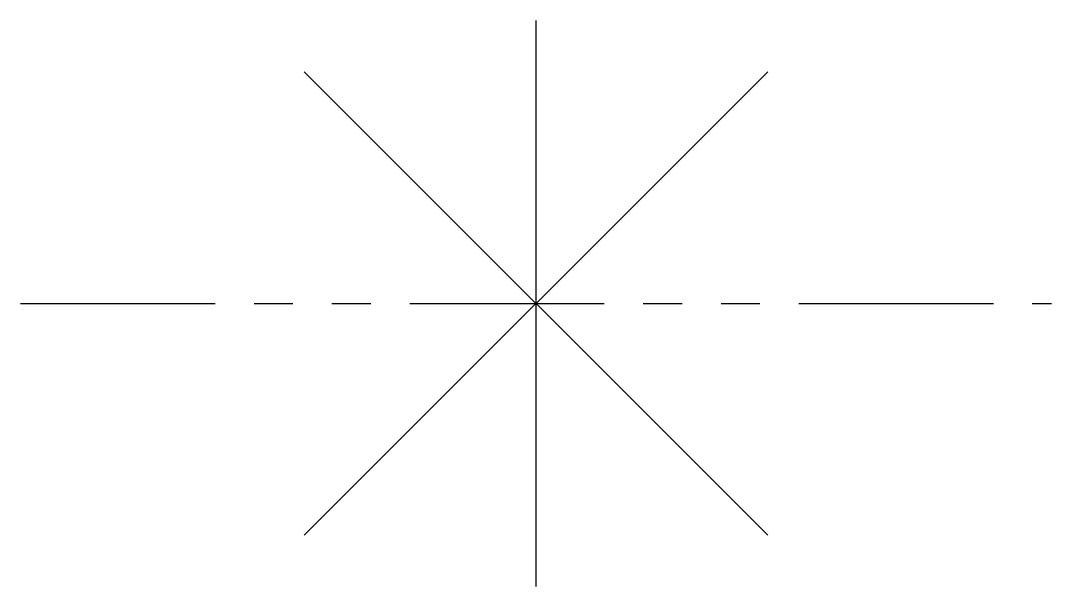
# Model space of a CAD drawing. Extents: x -20332.9 to -20316.3, y -11917.1 to -11908.
import ezdxf

# ---------------------------------------------------------------- set-up
doc = ezdxf.new("R2010")
doc.units = 0
doc.header["$MEASUREMENT"] = 0
doc.linetypes.add('PHANTOM2', pattern=[1.25, 0.625, -0.125, 0.125, -0.125, 0.125, -0.125])
doc.layers.add('1', color=7, linetype='CONTINUOUS')

msp = doc.modelspace()

# ---------------------------------------------------------------- linework, layer by layer
at = {"layer": '1', "color": 2}
for p, q in [((-20324.626, -11907.983), (-20324.626, -11917.081)), ((-20320.9, -11916.257), (-20328.351, -11908.807)), ((-20328.351, -11916.257), (-20320.9, -11908.807))]:
    msp.add_line(p, q, dxfattribs=at)
at = {"layer": '1', "color": 1, "linetype": 'PHANTOM2', "ltscale": 5}
msp.add_line((-20332.904, -11912.532), (-20316.347, -11912.532), dxfattribs=at)

doc.saveas('drawing.dxf')
